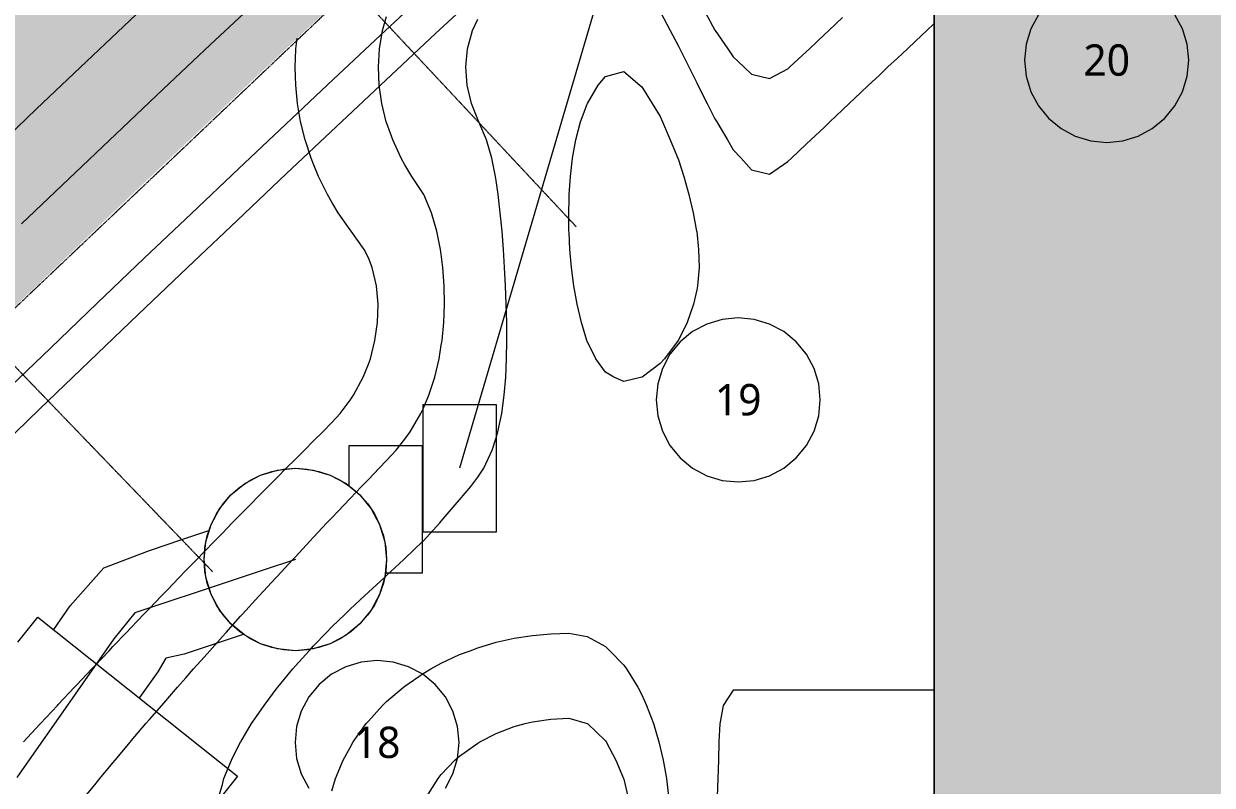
# Model space of a CAD drawing. Header units: millimetres. Extents: x -31757 to 121236, y -27283 to 63658.
# Drawn here: x 71250 to 77765, y 37765 to 41939 of the extents above; entities that cross this region are included whole.
import ezdxf

# ---------------------------------------------------------------- set-up
doc = ezdxf.new("R2010")
doc.units = ezdxf.units.MM
doc.linetypes.add('DASHDOT', pattern=[3.556, 2.54, -0.508, 0, -0.508])
doc.linetypes.add('PHANTOM', pattern=[6.35, 3.175, -0.635, 0.635, -0.635, 0.635, -0.635])
for name, color, linetype, lineweight in [('06_部屋の色', 8, 'Continuous', 0), ('10_見えがかり', 7, 'Continuous', 13), ('20_上部（屋根の外形・梁）', 8, 'PHANTOM', 9), ('30_敷地・外構', 8, 'Continuous', 9), ('40_通り芯', 1, 'DASHDOT', 9), ('41_通り芯の符号', 1, 'Continuous', 13), ('50_寸法', 3, 'Continuous', 9)]:
    doc.layers.add(name, color=color, linetype=linetype, lineweight=lineweight)
doc.styles.add('JP', font='NotoSansCJKjp-Regular.otf')

msp = doc.modelspace()

# ---------------------------------------------------------------- hatches: boundary and pattern name
at = {"layer": '06_部屋の色', "true_color": 0xd8ccb8}
msp.add_hatch(color=8, dxfattribs=at).paths.add_polyline_path([(46090.2, 13394.3), (46610.4, 14131.8), (47134.1, 14866.8), (47661.3, 15599.3), (48191.9, 16329.3), (48725.9, 17056.8), (49263.4, 17781.8), (49804.3, 18504.2), (50348.5, 19224.1), (50896.2, 19941.4), (51447.2, 20656.2), (52001.6, 21368.3), (52559.4, 22077.8), (53120.5, 22784.7), (53684.9, 23488.9), (54252.6, 24190.4), (54823.6, 24889.3), (55397.9, 25585.4), (55975.5, 26278.9), (56556.3, 26969.6), (57140.4, 27657.6), (57727.8, 28342.8), (58318.3, 29025.2), (58912.1, 29704.9), (59509, 30381.7), (60109.2, 31055.7), (60712.5, 31726.9), (61318.9, 32395.3), (61928.6, 33060.7), (62541.3, 33723.3), (63157.1, 34383), (63776.1, 35039.8), (64398.1, 35693.7), (65023.3, 36344.6), (65651.4, 36992.6), (66282.7, 37637.6), (66916.9, 38279.6), (67554.2, 38918.6), (68194.5, 39554.6), (68837.8, 40187.6), (69484, 40817.5), (70133.2, 41444.4), (70785.4, 42068.3), (71440.5, 42689), (72098.5, 43306.7), (72759.4, 43921.2), (73423.2, 44532.7), (74089.9, 45140.9), (75098.3, 44030.5), (74436.8, 43427), (73778.2, 42820.3), (73122.5, 42210.6), (72469.6, 41597.8), (71819.7, 40981.9), (71172.6, 40363), (70528.5, 39741), (69887.3, 39116), (69249.1, 38487.9), (68613.8, 37856.9), (67981.5, 37222.9), (67352.2, 36585.9), (66726, 35945.9), (66102.7, 35303), (65482.5, 34657.2), (64865.3, 34008.5), (64251.2, 33356.8), (63640.2, 32702.3), (63032.2, 32044.9), (62427.4, 31384.7), (61825.7, 30721.6), (61227.1, 30055.6), (60631.7, 29386.9), (60039.4, 28715.3), (59450.3, 28041), (58864.3, 27363.9), (58281.6, 26684.1), (57702.1, 26001.5), (57125.8, 25316.2), (56552.7, 24628.2), (55982.9, 23937.5), (55416.4, 23244.1), (54853.1, 22548), (54293.1, 21849.3), (53736.4, 21148), (53183.1, 20444), (52633, 19737.5), (52086.3, 19028.4), (51542.9, 18316.7), (51002.9, 17602.4), (50466.3, 16885.6), (49933, 16166.3), (49403.2, 15444.5), (48876.7, 14720.2), (48353.7, 13993.4), (47834.1, 13264.2), (47317.9, 12532.5), (46805.2, 11798.4), (46296, 11061.9), (45790.2, 10323), (45287.9, 9581.8), (44789.2, 8838.1), (44293.9, 8092.2), (43802.2, 7343.9), (43313.9, 6593.3), (42829.3, 5840.4), (42348.2, 5085.2), (41870.6, 4327.7), (41396.6, 3568.1), (40122.1, 4359.1), (40599.9, 5124.8), (41081.2, 5888.2), (41566.1, 6649.3), (42054.6, 7408.1), (42546.7, 8164.7), (43042.3, 8918.9), (43541.5, 9670.8), (44044.2, 10420.3), (44550.4, 11167.4), (45060.2, 11912.1), (45573.4, 12654.4)])
at = {"layer": '30_敷地・外構'}
msp.add_hatch(color=8, dxfattribs=at).paths.add_polyline_path([(13241.4, 12903.7), (13242.1, 906.9), (600, 907.7), (600, 58800), (83500, 58800), (83500, 902.5), (76239.5, 903), (76242.6, 56905.6), (43236.8, 56910.4)])

# ---------------------------------------------------------------- linework, layer by layer
at = {"layer": '10_見えがかり'}
for points in [[(73465.2, 42120.6), (73204.9, 41877.5), (72945.1, 41633.9), (72685.7, 41389.7), (72426.8, 41145.1), (72168.4, 40900.1), (71910.4, 40654.5), (71652.9, 40408.4), (71395.8, 40161.9), (71139.3, 39914.9)], [(71238, 40841.9), (71496.3, 41088.7), (71755.1, 41335), (72014.4, 41580.9), (72274.1, 41826.3), (72534.3, 42071.1)], [(73438.6, 39852.7), (73472, 39852.7), (73505.3, 39852.7), (73538.6, 39852.7), (73572, 39852.7), (73605.3, 39852.7), (73638.6, 39852.7), (73672, 39852.7), (73705.3, 39852.7), (73738.6, 39852.7), (73772, 39852.7), (73838.6, 39852.7), (73838.6, 39794.4), (73838.6, 39736), (73838.6, 39677.7), (73838.6, 39619.4), (73838.6, 39561), (73838.6, 39502.7), (73838.6, 39444.4), (73838.6, 39386), (73838.6, 39152.7), (73805.3, 39152.7), (73771.9, 39152.7), (73738.6, 39152.7), (73705.3, 39152.7), (73671.9, 39152.7), (73638.6, 39152.7), (73571.9, 39152.7), (73505.3, 39152.7), (73471.9, 39152.7), (73438.6, 39152.7), (73438.6, 39386.1), (73438.6, 39444.4), (73438.6, 39852.7)], [(73033.6, 39406.9), (73033.6, 39452.8), (73033.6, 39511.1), (73033.6, 39627.8), (73067, 39627.8), (73100.3, 39627.7), (73167, 39627.7), (73200.3, 39627.7)], [(73200.3, 39627.7), (73233.6, 39627.7), (73267, 39627.7), (73300.3, 39627.7), (73333.6, 39627.7), (73367, 39627.7), (73400.3, 39627.7), (73433.6, 39627.7), (73433.6, 39569.4), (73433.6, 39511.1), (73433.6, 39452.7), (73433.6, 39394.4), (73433.6, 39336.1), (73433.6, 39161.1), (73433.6, 39102.7), (73433.6, 39044.4), (73433.6, 38927.7), (73400.3, 38927.7), (73333.6, 38927.7), (73300.3, 38927.7), (73266.9, 38927.7), (73233.2, 38927.7)], [(72238.6, 39002.8), (72248.2, 39100.3), (72276.7, 39194.1), (72322.9, 39280.6), (72385.1, 39356.3), (72460.8, 39418.5), (72547.3, 39464.7), (72641.1, 39493.2), (72738.6, 39502.8), (72836.2, 39493.2), (72930, 39464.7), (73016.4, 39418.5), (73092.2, 39356.3), (73154.4, 39280.5), (73200.6, 39194.1), (73229, 39100.3), (73238.6, 39002.7), (73229, 38905.2), (73200.5, 38811.4), (73154.3, 38725), (73092.1, 38649.2), (73016.4, 38587), (72929.9, 38540.8), (72836.1, 38512.4), (72738.6, 38502.8), (72641, 38512.4), (72547.2, 38540.8), (72460.8, 38587.1), (72385, 38649.2), (72322.9, 38725), (72276.7, 38811.5), (72248.2, 38905.3), (72238.6, 39002.8)], [(71414, 38619.4), (71504.3, 38748.1), (71688, 38956.4), (71939.5, 39052.7), (72115.6, 39111.4), (72264.5, 39161)], [(71217.5, 38549.5), (71253.8, 38595.1), (71290.2, 38640.8), (71326.5, 38686.4), (72422.1, 37814.9), (72095.3, 37404), (72059, 37358.4), (72022.7, 37312.7), (71950, 37221.4), (71913.7, 37175.8), (71877.4, 37130.1), (71550.6, 36719.3), (70591.9, 37481.8)], [(72452.6, 38591.2), (72305.3, 38542.1), (72129.3, 38483.5), (72028.7, 38462.4), (71983.9, 38387.6), (71884.4, 38245.2)]]:
    msp.add_lwpolyline(points, dxfattribs=at)
at = {"layer": '20_上部（屋根の外形・梁）'}
msp.add_lwpolyline([(66600.3, 54332.6), (75537.7, 44429.2), (75538.1, 44428.7), (75537.6, 44428.2), (75105.1, 44023.7), (75105, 44023.6), (73057.5, 42142.6), (73057.1, 42142.3), (71040.7, 40228.7)], dxfattribs=at)
at = {"layer": '30_敷地・外構'}
for points in [[(13241.4, 12903.7), (13242.1, 906.9), (600, 907.7), (600, 58800), (83500, 58800), (83500, 902.5), (76239.5, 903), (76242.6, 56905.6), (43236.8, 56910.4), (13241.4, 12903.7)], [(76239.6, 56902.6), (76236.5, 900), (13245.1, 903.9), (13244.4, 12902.8), (43238.4, 56907.4), (76239.6, 56902.6)], [(74639.5, 54902.7), (74639.1, 47902.7), (74638.8, 42902.7), (73638.6, 39502.7)], [(71585.5, 37702.8), (71638.5, 37767.3), (71667.4, 37802.8), (71738.5, 37888.7), (71750.1, 37902.8), (71834, 38002.8), (71838.5, 38008.1), (71919.5, 38102.8), (71938.6, 38124.7), (72005.7, 38202.8), (72038.6, 38240.4), (72092.6, 38302.8), (72138.6, 38354.7), (72180.6, 38402.8), (72238.6, 38467.9), (72269.3, 38502.8), (72338.6, 38580.2), (72358.6, 38602.8), (72438.6, 38691.2), (72449, 38702.8), (72538.6, 38801.2), (72540, 38802.8), (72631.8, 38902.8), (72638.6, 38910), (72724.5, 39002.8), (72738.6, 39017.7), (72817.9, 39102.8), (72838.6, 39124.6), (72911.8, 39202.8), (72938.6, 39230.9), (73006.5, 39302.8), (73038.6, 39336.3), (73101.9, 39402.7), (73138.6, 39440.9), (73197.8, 39502.7), (73238.6, 39545.2), (73292, 39602.7), (73338.6, 39661.7), (73368.5, 39702.7), (73426.4, 39802.7), (73438.6, 39829.4), (73470.2, 39902.7), (73502.9, 40002.7), (73526.5, 40102.7), (73538.7, 40177.5), (73542.6, 40202.7), (73552.3, 40302.7), (73556.2, 40402.7), (73554.7, 40502.7), (73547.8, 40602.7), (73538.7, 40676), (73535.1, 40702.7), (73514.7, 40802.7), (73485, 40902.7), (73442.1, 41002.7), (73438.7, 41008.8), (73377.5, 41102.7), (73338.7, 41166.6), (73318.1, 41202.7), (73272, 41302.7), (73238.7, 41398), (73237.1, 41402.7), (73213, 41502.7), (73198.8, 41602.7), (73194.1, 41702.7), (73199.7, 41802.7), (73216.7, 41902.7), (73238.8, 41979.7)], [(72319.5, 37702.8), (72338.5, 37769.3), (72347.3, 37802.8), (72388, 37902.8), (72438.5, 38002.2), (72438.8, 38002.8), (72498.9, 38102.8), (72538.6, 38161), (72566.7, 38202.8), (72638.6, 38298.6), (72641.7, 38302.8), (72724.3, 38402.8), (72738.6, 38419.1), (72813.7, 38502.8), (72838.6, 38529.5), (72909.4, 38602.8), (72938.6, 38632.6), (73010.9, 38702.8), (73038.6, 38730), (73117, 38802.7), (73138.6, 38823.6), (73225.6, 38902.7), (73238.6, 38915.4), (73333.9, 39002.7), (73338.6, 39007.5), (73437.5, 39102.7), (73438.6, 39104), (73530.6, 39202.7), (73538.6, 39212.2), (73615, 39302.7), (73638.6, 39330), (73700.7, 39402.7), (73738.6, 39454.7), (73771, 39502.7), (73817.4, 39602.7), (73838.6, 39670.1), (73848.4, 39702.7), (73869.8, 39802.7), (73883.2, 39902.7), (73891.7, 40002.7), (73896.2, 40102.7), (73897.8, 40202.7), (73897.3, 40302.7), (73895, 40402.7), (73891.1, 40502.7), (73885.9, 40602.7), (73879.5, 40702.7), (73871.5, 40802.7), (73861.9, 40902.7), (73850.2, 41002.7), (73838.7, 41080.5), (73835.2, 41102.7), (73814.9, 41202.7), (73786.5, 41302.7), (73743.5, 41402.7), (73738.7, 41414), (73703.6, 41502.7), (73680.1, 41602.7), (73672.3, 41702.7), (73681.6, 41802.7), (73709.6, 41902.7), (73738.8, 41964.6)], [(74740.6, 42002.7), (74792.7, 41902.7), (74838.8, 41817.2), (74846.1, 41802.7), (74895.5, 41702.7), (74938.7, 41615.4), (74945.4, 41602.6), (74996.4, 41502.6), (75038.7, 41418.2), (75048.4, 41402.6), (75107.8, 41302.6), (75138.7, 41248.6), (75181.8, 41202.6), (75238.7, 41138.3), (75338.7, 41115.4), (75438.7, 41184.5), (75457.8, 41202.6), (75538.7, 41279), (75563.6, 41302.6), (75638.7, 41373.5), (75669.3, 41402.6), (75738.7, 41468.1), (75775.1, 41502.6), (75838.7, 41562.4), (75881.2, 41602.6), (75938.7, 41656.6), (75987.4, 41702.6), (76038.8, 41750.8), (76093.5, 41802.6), (76138.8, 41844.9), (76200, 41902.6), (76238.8, 41938.8)], [(74984.4, 42002.6), (75038.8, 41905), (75040.4, 41902.6), (75108.7, 41802.6), (75138.8, 41758.2), (75198, 41702.6), (75238.7, 41664), (75338.7, 41638.5), (75438.8, 41691.8), (75450.2, 41702.6), (75538.8, 41786), (75556.4, 41802.6), (75638.8, 41879.9), (75662.9, 41902.6), (75738.8, 41973.7)], [(71247.7, 38002.9), (71338.6, 38100.4), (71340.8, 38102.8), (71434.2, 38202.8), (71438.6, 38207.4), (71527.9, 38302.8), (71538.6, 38314), (71622.3, 38402.8), (71638.6, 38419.8), (71717.1, 38502.8), (71738.6, 38525.2), (71812.2, 38602.8), (71838.6, 38630.2), (71908, 38702.8), (71938.6, 38734.4), (72004.2, 38802.8), (72038.6, 38838.3), (72100.6, 38902.8), (72138.6, 38941.7), (72197.7, 39002.8), (72238.6, 39044.6), (72295.2, 39102.8), (72338.6, 39147), (72393, 39202.8), (72438.6, 39249.1), (72491.2, 39302.8), (72538.6, 39350.7), (72590, 39402.8), (72638.6, 39451.8), (72689, 39502.8), (72738.6, 39552.6), (72788.3, 39602.8), (72838.6, 39653), (72888.4, 39702.8), (72938.6, 39753.9), (72983.5, 39802.8), (73038.7, 39875.8), (73056.9, 39902.8), (73110.7, 40002.7), (73138.7, 40072.5), (73149.8, 40102.7), (73174.9, 40202.7), (73188.9, 40302.7), (73191.8, 40402.7), (73182.7, 40502.7), (73159.9, 40602.7), (73138.7, 40657.1), (73115.8, 40702.7), (73043.8, 40802.8), (73038.7, 40809.8), (72973.7, 40902.8), (72938.7, 40961.6), (72914.8, 41002.8), (72865.5, 41102.8), (72838.7, 41169.1), (72825.1, 41202.8), (72792.3, 41302.8), (72767.6, 41402.8), (72750.5, 41502.8), (72740.3, 41602.8), (72738.7, 41650), (72736.9, 41702.8), (72738.8, 41747.1), (72741, 41802.8), (72747.9, 41860.2)], [(74949.5, 40702.6), (74951.6, 40602.6), (74943, 40502.6), (74938.7, 40481.2), (74921.9, 40402.6), (74887, 40302.7), (74838.7, 40205), (74837.2, 40202.7), (74761.4, 40102.7), (74738.7, 40076.8), (74640.4, 40002.7), (74638.7, 40001.4), (74538.7, 39978.7), (74484.3, 40002.7), (74438.7, 40028.9), (74386.7, 40102.7), (74338.7, 40198.7), (74337.2, 40202.7), (74306.6, 40302.7), (74283.3, 40402.7), (74265.6, 40502.7), (74252.5, 40602.7), (74243.5, 40702.7), (74238.7, 40794.8), (74238.3, 40802.7), (74236.9, 40902.7), (74238.7, 40977.3), (74239.4, 41002.7), (74246, 41102.7), (74257.7, 41202.7), (74275.8, 41302.7), (74302.1, 41402.7), (74338.7, 41499.1), (74340.3, 41502.7), (74399.3, 41602.7), (74438.7, 41650.8), (74538.8, 41677.6), (74626.7, 41602.7), (74638.7, 41593.1), (74694, 41502.7), (74738.7, 41430.2), (74751.3, 41402.7), (74794.2, 41302.7), (74835.2, 41202.7), (74838.7, 41193), (74867.7, 41102.7), (74896.1, 41002.7), (74920.2, 40902.6), (74938.5, 40802.6), (74938.7, 40800.7), (74949.5, 40702.6)], [(72738.6, 38502.8), (72673.3, 38507.1), (72609.2, 38519.8), (72547.2, 38540.8), (72488.6, 38569.8), (72434.2, 38606.1), (72385, 38649.2), (72341.9, 38698.4), (72305.6, 38752.8), (72276.7, 38811.5), (72255.6, 38873.4), (72242.9, 38937.5), (72238.6, 39002.8), (72242.9, 39068.1), (72255.6, 39132.2), (72276.7, 39194.1), (72305.6, 39252.8), (72341.9, 39307.2), (72385.1, 39356.3), (72434.2, 39399.5), (72488.6, 39435.8), (72547.3, 39464.7), (72609.2, 39485.7), (72673.4, 39498.5), (72738.6, 39502.8), (72803.9, 39498.5), (72868, 39485.7), (72930, 39464.7), (72988.6, 39435.8), (73043, 39399.4), (73092.2, 39356.3), (73135.3, 39307.1), (73171.6, 39252.7), (73200.6, 39194.1), (73221.6, 39132.2), (73234.3, 39068), (73238.6, 39002.7), (73234.3, 38937.5), (73221.6, 38873.3), (73200.5, 38811.4), (73171.6, 38752.7), (73135.3, 38698.4), (73092.1, 38649.2), (73043, 38606.1), (72988.6, 38569.7), (72929.9, 38540.8), (72868, 38519.8), (72803.8, 38507), (72738.6, 38502.8)], [(72738.6, 39002.8), (72562.6, 38944.1), (72386.5, 38885.4), (72210.4, 38826.8), (72034.4, 38768.1), (71858.3, 38709.4), (71744.1, 38567.9), (71637.7, 38415.8), (71531.3, 38263.8), (71424.8, 38111.8), (71318.4, 37959.8), (71212, 37807.8)], [(72938.5, 37734.4), (72958.8, 37802.8), (73000.5, 37902.8), (73038.5, 37972.7), (73055.9, 38002.8), (73126.8, 38102.7), (73138.6, 38117), (73216.8, 38202.7), (73238.6, 38223.9), (73331.1, 38302.7), (73338.6, 38308.6), (73438.6, 38377.7), (73481.8, 38402.7), (73538.6, 38434.6), (73638.6, 38480.9), (73696.9, 38502.7), (73738.6, 38518.5), (73838.6, 38548.7), (73938.6, 38571.2), (74038.6, 38586.7), (74138.6, 38595.9), (74238.6, 38598.9), (74338.6, 38581.3), (74438.6, 38525.2), (74462.2, 38502.7), (74538.6, 38423.9), (74553.4, 38402.7), (74615.7, 38302.7), (74638.6, 38259.9), (74664.2, 38202.7), (74701.6, 38102.7), (74731.3, 38002.7), (74738.5, 37972.7), (74754.7, 37902.7)], [(76238.6, 38285.9), (76138.6, 38285.9), (76038.6, 38285.9), (75938.6, 38285.9), (75838.6, 38285.9), (75738.6, 38285.9), (75638.6, 38285.9), (75538.6, 38285.9), (75438.6, 38285.9), (75338.6, 38285.9), (75238.6, 38285.9), (75138.6, 38286), (75084.5, 38202.6), (75065.9, 38102.6), (75060.4, 38002.6), (75057.8, 37902.6), (75055.1, 37802.6), (75051.1, 37702.6)], [(73459.6, 37702.7), (73521.9, 37802.7), (73538.5, 37823.2), (73613.6, 37902.7), (73638.5, 37924.4), (73738.5, 37996.6), (73749.1, 38002.7), (73838.5, 38048.2), (73938.6, 38086.5), (73999, 38102.7), (74038.6, 38112.5), (74138.6, 38127.2), (74238.6, 38132), (74338.6, 38103.7), (74339.8, 38102.7), (74438.5, 38008.4), (74442.2, 38002.7), (74495.8, 37902.7), (74537.2, 37802.7), (74538.5, 37798.5), (74561.8, 37702.7)], [(74754.7, 37902.7), (74772.4, 37802.7), (74784.7, 37702.7)]]:
    msp.add_lwpolyline(points, dxfattribs=at)
at = {"layer": '40_通り芯'}
for points in [[(74278.2, 40826.9), (61026.7, 54995.9)], [(72285.1, 38935.5), (58828.2, 52909.4)]]:
    msp.add_lwpolyline(points, dxfattribs=at)
at = {"layer": '41_通り芯の符号'}
for points in [[(76812.3, 41989.3), (76770.7, 41911.5), (76745.1, 41827.1), (76736.5, 41739.3), (76745.1, 41651.6), (76770.7, 41567.1), (76812.3, 41489.3), (76868.3, 41421.1), (76936.5, 41365.2), (77014.3, 41323.6), (77098.7, 41298), (77186.5, 41289.3), (77274.3, 41298), (77358.7, 41323.6), (77436.5, 41365.2), (77504.7, 41421.1), (77560.7, 41489.3), (77602.2, 41567.1), (77627.8, 41651.6), (77636.5, 41739.3)], [(77636.5, 41739.3), (77627.8, 41827.1), (77602.2, 41911.5), (77560.7, 41989.3)], [(75616.2, 39877.5), (75607.5, 39965.3), (75581.9, 40049.7), (75540.3, 40127.5), (75484.4, 40195.7), (75416.2, 40251.6), (75338.4, 40293.2), (75254, 40318.8), (75166.2, 40327.5), (75078.4, 40318.8), (74994, 40293.2), (74916.2, 40251.6), (74848, 40195.7), (74792, 40127.5), (74750.4, 40049.7), (74724.8, 39965.3), (74716.2, 39877.5), (74724.8, 39789.7), (74750.4, 39705.3), (74792, 39627.5), (74848, 39559.3), (74916.2, 39503.3), (74994, 39461.7), (75078.4, 39436.1), (75166.2, 39427.5), (75254, 39436.1), (75338.4, 39461.7), (75416.2, 39503.3), (75484.4, 39559.3), (75540.3, 39627.5), (75581.9, 39705.3), (75607.5, 39789.7), (75616.2, 39877.5)], [(73636.9, 37999.1), (73628.2, 38086.9), (73602.6, 38171.3), (73561.1, 38249.1), (73505.1, 38317.3), (73436.9, 38373.3), (73359.1, 38414.8), (73274.7, 38440.4), (73186.9, 38449.1), (73099.1, 38440.4), (73014.7, 38414.8), (72936.9, 38373.3), (72868.7, 38317.3), (72812.7, 38249.1), (72771.1, 38171.3), (72745.5, 38086.9), (72736.9, 37999.1), (72745.5, 37911.3), (72771.1, 37826.9), (72812.7, 37749.1)], [(73561.1, 37749.1), (73602.6, 37826.9), (73628.2, 37911.3), (73636.9, 37999.1)]]:
    msp.add_lwpolyline(points, dxfattribs=at)
at = {"layer": '50_寸法'}
for points in [[(71048.2, 41213.3), (71320.2, 41472.9), (71592.8, 41732), (71865.9, 41990.5), (72139.5, 42248.5), (72413.6, 42505.9), (72688.2, 42762.9), (72963.4, 43019.2), (73239, 43275), (73515.1, 43530.3), (73791.8, 43785.1), (74068.9, 44039.2), (74346.6, 44292.9), (74624.7, 44546)], [(71069.4, 39568.8), (71338.2, 39828.4), (71607.6, 40087.4), (71877.4, 40345.9), (72147.8, 40603.9), (72418.7, 40861.3), (72690, 41118.2), (72961.9, 41374.6), (73234.3, 41630.4), (73507.2, 41885.7), (73780.6, 42140.5), (74054.5, 42394.7), (74328.9, 42648.4), (74603.8, 42901.5), (74879.2, 43154.1), (75155.1, 43406.1), (75431.4, 43657.6)]]:
    msp.add_lwpolyline(points, dxfattribs=at)

# ---------------------------------------------------------------- texts
at = {"layer": '41_通り芯の符号', "char_height": 171.99, "attachment_point": 5, "style": 'JP'}
for s, insert in [('20', (77186.5, 41739.3)), ('19', (75166.2, 39877.5)), ('18', (73186.9, 37999.1))]:
    msp.add_mtext(s, dxfattribs=dict(at, insert=insert))

doc.saveas('drawing.dxf')
